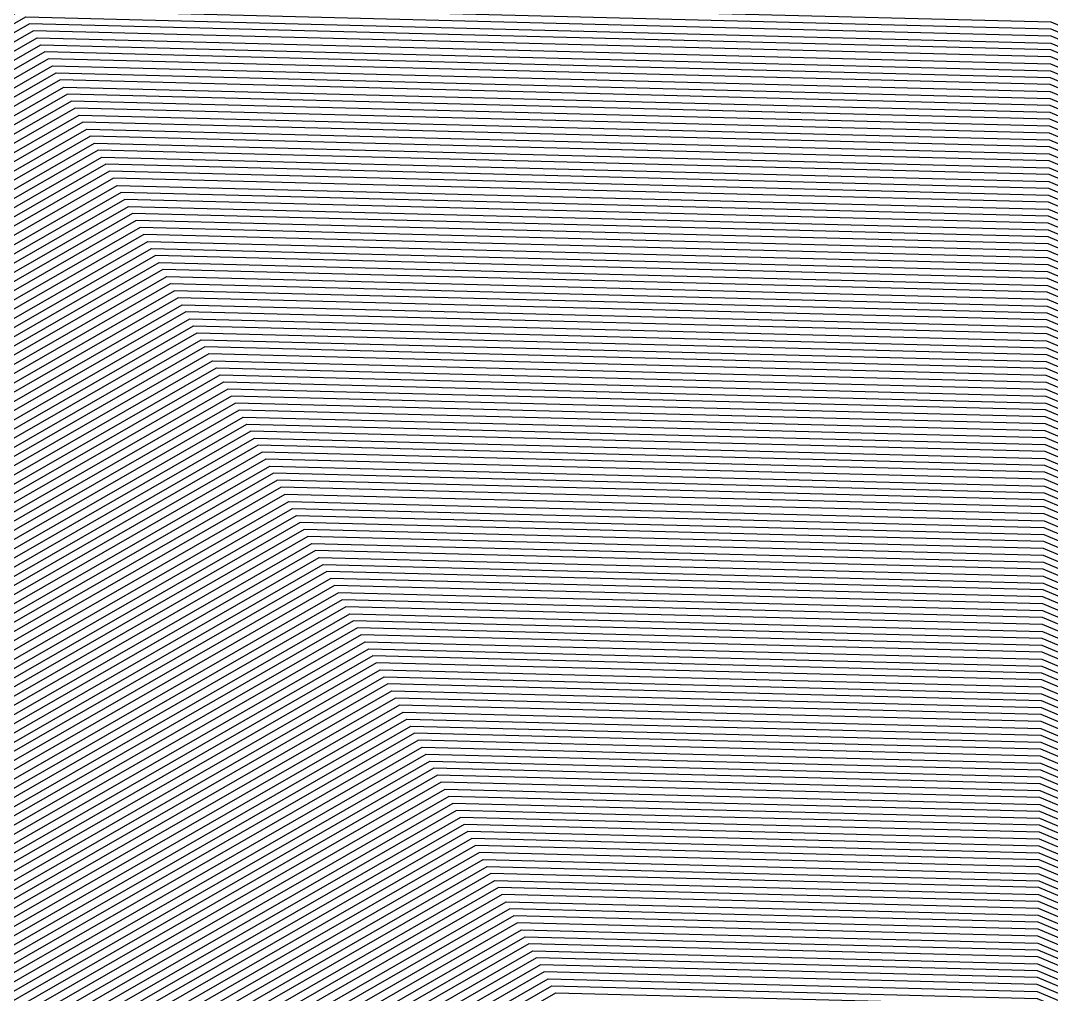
# Model space of a CAD drawing. Extents: x 7084 to 11035, y 13750 to 16729.
# Drawn here: x 9099.3 to 9183.6, y 14723.6 to 14803.2 of the extents above; entities that cross this region are included whole.
import ezdxf

# ---------------------------------------------------------------- set-up
doc = ezdxf.new("R2010")
doc.units = 0
doc.layers.add('Default', color=7, linetype='Continuous')

msp = doc.modelspace()

# ---------------------------------------------------------------- linework, layer by layer
at = {"layer": 'Default'}
for points in [[(8690.824, 15295.685), (8656.59, 15224.77), (8650.14, 15190.372), (8645.84, 15177.472), (8631.865, 15148.448), (8626.975, 15087.314), (8615.15, 15060.44), (8623.709, 14979.744), (8623.709, 14955.02), (8629.822, 14924.453), (8642.722, 14885.754), (8672.066, 14789.163), (8696.79, 14753.689), (8772.596, 14753.689), (8824.194, 14719.29), (8917.117, 14716.845), (8966.566, 14720.07), (9090.056, 14699.284), (9140.579, 14728.308), (9182.503, 14727.233), (9223.351, 14710.034), (9249.151, 14708.959)], [(8691.341, 15295.382), (8657.336, 15224.943), (8650.837, 15190.281), (8646.505, 15177.283), (8632.423, 15148.038), (8627.566, 15087.314), (8615.651, 15060.235), (8624.152, 14980.08), (8624.152, 14955.167), (8630.224, 14924.806), (8643.222, 14885.811), (8672.37, 14789.869), (8697.282, 14754.124), (8772.579, 14754.124), (8824.572, 14719.462), (8916.871, 14717.033), (8966.697, 14720.283), (9089.358, 14699.637), (9140.267, 14728.883), (9182.511, 14727.8), (9223.672, 14710.469), (9249.668, 14709.386)], [(8694.96, 15293.257), (8662.564, 15226.149), (8655.72, 15189.649), (8651.157, 15175.962), (8636.329, 15145.166), (8631.701, 15087.314), (8619.155, 15058.799), (8627.254, 14982.435), (8627.254, 14956.201), (8633.039, 14927.276), (8646.726, 14886.213), (8674.495, 14794.808), (8700.729, 14757.168), (8772.465, 14757.168), (8827.214, 14720.669), (8915.148, 14718.355), (8967.616, 14721.776), (9084.476, 14702.107), (9138.084, 14732.904), (9182.568, 14731.763), (9225.912, 14713.513), (9253.286, 14712.372)], [(8752.171, 15246.828), (8739.42, 15178.818), (8730.918, 15153.314), (8703.289, 15095.93), (8702.6, 15087.314), (8679.221, 15034.181), (8680.428, 15022.808), (8680.428, 14973.926), (8681.289, 14969.618), (8706.793, 14893.106), (8710.929, 14879.493), (8759.811, 14809.357), (8770.495, 14809.357), (8872.51, 14741.347), (8885.607, 14741.003), (8983.371, 14747.379), (9000.776, 14744.449), (9100.666, 14801.833), (9183.553, 14799.707), (9264.315, 14765.702)], [(8749.184, 15246.139), (8736.63, 15179.179), (8728.26, 15154.069), (8701.057, 15097.572), (8700.237, 15087.314), (8677.219, 15035.002), (8678.655, 15021.462), (8678.655, 14973.335), (8679.681, 14968.206), (8704.791, 14892.877), (8709.714, 14876.67), (8757.842, 14807.618), (8770.561, 14807.618), (8871, 14740.658), (8886.591, 14740.248), (8982.846, 14746.525), (9003.566, 14743.038), (9101.913, 14799.535), (9183.52, 14797.443), (9263.035, 14763.963), (9313.255, 14761.87), (9339.308, 14761.46), (9443.933, 14788.662)], [(9183.504, 14796.31), (9102.537, 14798.386), (9004.961, 14742.332), (8982.584, 14746.099), (8887.084, 14739.87), (8870.245, 14740.313), (8770.594, 14806.748), (8756.857, 14806.748), (8709.107, 14875.259), (8703.79, 14892.762), (8678.877, 14967.501), (8677.769, 14973.04), (8677.769, 15020.789), (8676.218, 15035.412), (8699.055, 15087.314), (8699.941, 15098.392), (8726.93, 15154.446), (8735.235, 15179.359), (8747.691, 15245.794)], [(9445.771, 14779.866), (9347.711, 14754.37), (9304.983, 14755.043), (9257.915, 14757.004), (9183.389, 14788.383), (9106.902, 14790.345), (9014.726, 14737.392), (8980.745, 14743.112), (8890.53, 14737.228), (8864.961, 14737.901), (8770.823, 14800.659), (8749.964, 14800.659), (8704.857, 14865.379), (8696.782, 14891.958), (8673.248, 14962.561), (8671.565, 14970.972), (8671.565, 15016.079), (8669.21, 15038.284), (8690.783, 15087.314), (8692.129, 15104.136), (8717.625, 15157.089), (8725.47, 15180.623), (8737.237, 15243.381)], [(8723.796, 15240.28), (8712.915, 15182.248), (8705.661, 15160.486), (8682.085, 15111.522), (8680.149, 15087.314), (8660.2, 15041.977), (8663.589, 15010.023), (8663.589, 14968.313), (8666.01, 14956.209), (8687.772, 14890.924), (8699.391, 14852.676), (8741.102, 14792.831), (8771.119, 14792.831), (8858.166, 14734.799), (8894.961, 14733.831), (8978.382, 14739.271), (9027.281, 14731.041), (9112.515, 14780.005), (9183.241, 14778.192), (9252.154, 14749.176), (9295.678, 14747.362), (9357.164, 14746.394), (9447.839, 14769.969)], [(8720.809, 15239.59), (8710.125, 15182.609), (8703.002, 15161.241), (8679.853, 15113.163), (8677.785, 15087.314), (8658.198, 15042.798), (8661.817, 15008.678), (8661.817, 14967.722), (8664.402, 14954.798), (8685.77, 14890.694), (8698.177, 14849.853), (8739.132, 14791.091), (8771.184, 14791.091), (8856.657, 14734.11), (8895.946, 14733.076), (8977.857, 14738.418), (9030.071, 14729.629), (9113.762, 14777.707), (9183.208, 14775.927), (9250.874, 14747.436)], [(8717.075, 15238.729), (8706.637, 15183.06), (8699.679, 15162.184), (8677.063, 15115.214), (8674.831, 15087.314), (8655.695, 15043.823), (8659.601, 15006.995), (8659.601, 14966.984), (8662.391, 14953.034), (8683.267, 14890.407), (8696.659, 14846.325), (8736.671, 14788.917), (8771.266, 14788.917), (8854.769, 14733.248), (8897.177, 14732.132), (8977.201, 14737.351), (9033.558, 14727.865), (9115.321, 14774.835), (9183.167, 14773.096), (9249.274, 14745.262), (9291.025, 14743.522)], [(9183.126, 14770.265), (9116.881, 14771.963), (9037.046, 14726.101), (8976.544, 14736.284), (8898.408, 14731.188), (8852.882, 14732.387), (8771.349, 14786.742), (8734.209, 14786.742), (8695.141, 14842.796), (8680.764, 14890.119), (8660.381, 14951.269), (8657.386, 14966.245), (8657.386, 15005.313), (8653.192, 15044.849), (8671.877, 15087.314), (8674.273, 15117.266), (8696.355, 15163.128), (8703.15, 15183.511), (8713.341, 15237.867)], [(9450.596, 14756.774), (9369.768, 14735.759), (9283.271, 14737.121), (9244.473, 14738.738), (9183.044, 14764.603), (9119.999, 14766.219), (9044.021, 14722.572), (8975.231, 14734.151), (8900.87, 14729.301), (8849.107, 14730.663), (8771.513, 14782.393), (8729.285, 14782.393), (8692.105, 14835.739), (8675.759, 14889.545), (8656.36, 14947.741), (8652.954, 14964.768), (8652.954, 15001.949), (8648.187, 15046.9), (8665.969, 15087.314), (8668.693, 15121.369), (8689.708, 15165.015), (8696.175, 15184.414), (8705.874, 15236.144)], [(9450.366, 14757.874), (9368.718, 14736.645), (9284.305, 14737.975), (9245.113, 14739.608), (9183.061, 14765.735), (9119.375, 14767.368), (9042.626, 14723.278), (8975.494, 14734.578), (8900.377, 14729.679), (8849.862, 14731.008), (8771.48, 14783.263), (8730.27, 14783.263), (8692.712, 14837.151), (8676.76, 14889.66), (8657.164, 14948.447), (8653.841, 14965.063), (8653.841, 15002.622), (8649.188, 15046.49), (8667.151, 15087.314), (8669.809, 15120.548), (8691.038, 15164.638), (8697.57, 15184.234), (8707.367, 15236.488)], [(8702.887, 15235.455), (8693.385, 15184.775), (8687.05, 15165.77), (8666.461, 15123.01), (8663.606, 15087.314), (8646.185, 15047.721), (8651.182, 15000.603), (8651.182, 14964.177), (8654.752, 14946.33), (8673.756, 14889.315), (8690.89, 14832.916), (8727.316, 14780.653), (8771.578, 14780.653), (8847.597, 14729.974), (8901.854, 14728.546), (8974.706, 14733.297), (9046.811, 14721.161), (9121.246, 14763.922), (9183.012, 14762.338), (9243.193, 14736.998), (9281.203, 14735.415)], [(9451.86, 14750.727), (9375.545, 14730.885), (9277.584, 14732.428), (9240.953, 14733.954), (9182.954, 14758.375), (9123.429, 14759.901), (9051.693, 14718.691), (8973.787, 14731.804), (8903.578, 14727.225), (8844.955, 14728.768), (8771.693, 14777.609), (8723.869, 14777.609), (8688.765, 14827.976), (8670.252, 14888.913), (8651.937, 14943.86), (8648.08, 14963.143), (8648.08, 14998.248), (8642.681, 15049.157), (8659.47, 15087.314), (8662.555, 15125.882), (8682.397, 15167.092), (8688.502, 15185.407), (8697.66, 15234.248)], [(9451.515, 14752.376), (9373.97, 14732.214), (9279.135, 14733.708), (9241.913, 14735.259), (9182.979, 14760.073), (9122.493, 14761.624), (9049.601, 14719.75), (8974.181, 14732.444), (8902.839, 14727.791), (8846.087, 14729.285), (8771.644, 14778.914), (8725.347, 14778.914), (8689.676, 14830.094), (8671.754, 14889.085), (8653.143, 14944.918), (8649.41, 14963.586), (8649.41, 14999.257), (8644.182, 15048.542), (8661.242, 15087.314), (8664.229, 15124.651), (8684.391, 15166.525), (8690.595, 15185.136), (8699.9, 15234.765)], [(9182.921, 14756.11), (9124.676, 14757.603), (9054.483, 14717.28), (8973.262, 14730.951), (8904.562, 14726.47), (8843.445, 14728.078), (8771.759, 14775.869), (8721.9, 14775.869), (8687.55, 14825.154), (8668.25, 14888.683), (8650.329, 14942.448), (8646.308, 14962.552), (8646.308, 14996.902), (8640.679, 15049.978), (8657.107, 15087.314), (8660.323, 15127.523), (8679.738, 15167.846), (8685.712, 15185.768), (8694.673, 15233.559)], [(9182.905, 14754.977), (9125.3, 14756.454), (9055.878, 14716.574), (8972.999, 14730.524), (8905.055, 14726.093), (8842.69, 14727.734), (8771.792, 14775), (8720.915, 14775), (8686.943, 14823.742), (8667.249, 14888.569), (8649.524, 14941.742), (8645.421, 14962.257), (8645.421, 14996.229), (8639.677, 15050.388), (8655.925, 15087.314), (8659.207, 15128.344), (8678.409, 15168.224), (8684.317, 15185.949), (8693.18, 15233.214)], [(8676.005, 15229.251), (8668.275, 15188.025), (8663.122, 15172.565), (8646.373, 15137.78), (8642.336, 15087.314), (8628.165, 15055.106), (8635.23, 14988.491), (8635.23, 14958.86), (8640.276, 14933.627), (8655.736, 14887.247), (8679.96, 14807.511), (8709.591, 14764.997), (8772.169, 14764.997), (8834.008, 14723.77), (8910.717, 14721.752), (8969.979, 14725.617), (9071.921, 14708.458), (9132.472, 14743.243), (9182.716, 14741.955), (9231.672, 14721.341), (9262.592, 14720.053), (9390.775, 14718.035), (9455.191, 14734.783)], [(8676.751, 15229.423), (8668.972, 15187.934), (8663.786, 15172.376), (8646.931, 15137.37), (8642.927, 15087.314), (8628.665, 15054.901), (8635.673, 14988.828), (8635.673, 14959.008), (8640.679, 14933.98), (8656.237, 14887.305), (8680.264, 14808.217), (8710.084, 14765.432), (8772.153, 14765.432), (8834.386, 14723.943), (8910.471, 14721.941), (8970.111, 14725.83), (9071.223, 14708.811), (9132.16, 14743.817), (9182.724, 14742.521), (9231.992, 14721.776), (9263.109, 14720.48)], [(9454.962, 14735.882), (9389.725, 14718.921), (9263.626, 14720.907), (9232.312, 14722.211), (9182.733, 14743.087), (9131.848, 14744.392), (9070.526, 14709.164), (8970.242, 14726.043), (8910.224, 14722.129), (8834.763, 14724.115), (8772.136, 14765.866), (8710.576, 14765.866), (8680.567, 14808.923), (8656.737, 14887.362), (8641.081, 14934.333), (8636.116, 14959.155), (8636.116, 14989.164), (8629.166, 15054.696), (8643.518, 15087.314), (8647.489, 15136.96), (8664.451, 15172.187), (8669.67, 15187.844), (8677.498, 15229.596)], [(9231.032, 14720.472), (9182.7, 14740.822), (9133.095, 14742.094), (9073.316, 14707.753), (8969.717, 14725.19), (8911.209, 14721.374), (8833.253, 14723.426), (8772.202, 14764.127), (8708.607, 14764.127), (8679.353, 14806.1), (8654.735, 14887.133), (8639.472, 14932.921), (8634.344, 14958.564), (8634.344, 14987.818), (8627.164, 15055.517), (8641.154, 15087.314), (8645.257, 15138.601), (8661.792, 15172.942), (8666.88, 15188.205), (8674.511, 15228.906)], [(9182.609, 14734.594), (9136.525, 14735.776), (9080.988, 14703.871), (8968.273, 14722.843), (8913.917, 14719.298), (8829.101, 14721.53), (8772.382, 14759.343), (8703.191, 14759.343), (8676.013, 14798.337), (8649.229, 14886.501), (8635.049, 14929.04), (8629.469, 14956.94), (8629.469, 14984.117), (8621.657, 15057.773), (8634.655, 15087.314), (8639.119, 15143.114), (8654.481, 15175.018), (8659.207, 15189.198), (8666.297, 15227.011)], [(9587.297, 14907.926), (9546.432, 14856.845), (9522.266, 14848.705), (9444.622, 14785.364), (9342.459, 14758.801), (9310.153, 14759.31), (9261.115, 14761.353), (9183.471, 14794.045), (9103.784, 14796.089), (9007.751, 14740.921), (8982.058, 14745.245), (8888.069, 14739.115), (8868.736, 14739.624), (8770.659, 14805.008), (8754.888, 14805.008), (8707.893, 14872.436), (8701.788, 14892.532), (8677.268, 14966.089), (8675.997, 14972.449), (8675.997, 15019.444), (8674.216, 15036.233), (8696.692, 15087.314), (8697.709, 15100.033), (8724.272, 15155.201)], [(9611.103, 14796.729), (9500.406, 14759.441), (9457.374, 14724.337), (9400.754, 14709.615), (9252.769, 14711.946), (9225.592, 14713.078), (9182.56, 14731.197), (9138.396, 14732.329), (9085.173, 14701.754), (8967.485, 14721.563), (8915.394, 14718.166), (8826.836, 14720.496), (8772.481, 14756.733), (8700.237, 14756.733), (8674.191, 14794.103), (8646.226, 14886.156), (8632.637, 14926.923), (8626.811, 14956.053), (8626.811, 14982.099), (8618.654, 15059.004), (8631.111, 15087.314)], [(9598.285, 14808.644), (9504.738, 14777.133), (9454.847, 14736.432), (9389.2, 14719.364), (9264.143, 14721.333), (9232.632, 14722.646), (9182.741, 14743.653), (9131.536, 14744.966), (9069.828, 14709.517), (8970.373, 14726.257), (8909.978, 14722.318), (8835.141, 14724.287), (8772.12, 14766.301), (8711.068, 14766.301), (8680.871, 14809.628), (8657.238, 14887.42), (8641.483, 14934.685), (8636.559, 14959.303), (8636.559, 14989.501), (8629.666, 15054.491), (8644.109, 15087.314)], [(9580.807, 14824.891), (9510.647, 14801.258), (9451.4, 14752.926), (9373.445, 14732.657), (9279.652, 14734.134), (9242.233, 14735.694), (9182.987, 14760.639), (9122.182, 14762.198), (9048.903, 14720.102), (8974.312, 14732.657), (8902.593, 14727.98), (8846.465, 14729.457), (8771.628, 14779.349), (8725.839, 14779.349), (8689.979, 14830.799), (8672.255, 14889.143), (8653.545, 14945.271), (8649.853, 14963.734), (8649.853, 14999.594), (8644.683, 15048.336), (8661.833, 15087.314)], [(9574.398, 14830.849), (9512.813, 14810.104), (9450.137, 14758.974), (9367.668, 14737.532), (9285.338, 14738.828), (9245.753, 14740.478), (9183.077, 14766.868), (9118.751, 14768.517), (9041.231, 14723.984), (8975.756, 14735.004), (8899.885, 14730.056), (8850.617, 14731.353), (8771.447, 14784.133), (8731.255, 14784.133), (8693.319, 14838.562), (8677.761, 14889.775), (8657.968, 14949.152), (8654.727, 14965.359), (8654.727, 15003.295), (8650.189, 15046.08), (8668.332, 15087.314)], [(9596.086, 14892.245), (9558.667, 14845.471), (9518.13, 14831.817), (9447.035, 14773.818), (9353.488, 14749.496), (9299.297, 14750.349), (9254.394, 14752.22), (9183.299, 14782.155), (9110.332, 14784.026), (9022.398, 14733.511), (8979.301, 14740.765), (8893.238, 14735.152), (8860.809, 14736.005), (8771.004, 14795.875), (8744.548, 14795.875), (8701.517, 14857.616), (8691.276, 14891.326), (8668.825, 14958.679), (8666.691, 14969.347), (8666.691, 15012.378), (8663.704, 15040.541), (8684.284, 15087.314)], [(9591.064, 14901.206), (9551.676, 14851.97), (9520.494, 14841.467), (9445.656, 14780.415), (9347.186, 14754.813), (9305.5, 14755.47), (9258.235, 14757.439), (9183.397, 14788.95), (9106.59, 14790.919), (9014.028, 14737.745), (8980.877, 14743.325), (8890.284, 14737.417), (8865.338, 14738.073), (8770.807, 14801.094), (8750.456, 14801.094), (8705.16, 14866.084), (8697.283, 14892.015), (8673.65, 14962.914), (8672.008, 14971.119), (8672.008, 15016.416), (8669.711, 15038.079), (8691.374, 15087.314)], [(9588.971, 14904.939), (9548.763, 14854.678), (9521.478, 14845.488), (9445.082, 14783.164), (9344.56, 14757.029), (9308.085, 14757.603), (9259.835, 14759.614), (9183.438, 14791.781), (9105.031, 14793.791), (9010.541, 14739.509), (8981.533, 14744.392), (8889.053, 14738.36), (8867.226, 14738.935), (8770.725, 14803.269), (8752.918, 14803.269), (8706.678, 14869.613), (8699.785, 14892.302), (8675.66, 14964.678), (8674.224, 14971.858), (8674.224, 15018.098), (8672.214, 15037.053), (8694.328, 15087.314)], [(9613.433, 14794.562), (9499.618, 14756.225), (9457.834, 14722.137), (9402.854, 14707.843), (9250.702, 14710.239), (9224.312, 14711.339), (9182.527, 14728.932), (9139.644, 14730.031), (9087.963, 14700.343), (8966.96, 14720.71), (8916.379, 14717.411), (8825.327, 14719.807), (8772.547, 14754.994), (8698.267, 14754.994), (8672.977, 14791.28), (8644.223, 14885.926), (8631.028, 14925.511), (8625.038, 14955.463), (8625.038, 14980.753), (8616.652, 15059.825)], [(9595.372, 14811.352), (9505.723, 14781.154), (9454.272, 14739.181), (9386.574, 14721.579), (9266.728, 14723.467), (9234.232, 14724.821), (9182.782, 14746.484), (9129.977, 14747.838), (9066.341, 14711.281), (8971.03, 14727.324), (8908.747, 14723.262), (8837.028, 14725.149), (8772.038, 14768.476), (8713.53, 14768.476), (8682.389, 14813.157), (8659.741, 14887.707), (8643.493, 14936.45), (8638.775, 14960.041), (8638.775, 14991.183), (8632.169, 15053.465)], [(9587.215, 14818.934), (9508.48, 14792.412), (9452.664, 14746.878), (9379.222, 14727.783), (9273.965, 14729.441), (9238.713, 14730.909), (9182.897, 14754.411), (9125.612, 14755.88), (9056.576, 14716.221), (8972.868, 14730.311), (8905.301, 14725.904), (8842.313, 14727.561), (8771.808, 14774.565), (8720.423, 14774.565), (8686.64, 14823.037), (8666.749, 14888.511), (8649.122, 14941.39), (8644.978, 14962.109), (8644.978, 14995.893), (8639.177, 15050.593)], [(9577.311, 14828.141), (9511.828, 14806.083), (9450.711, 14756.225), (9370.294, 14735.316), (9282.754, 14736.695), (9244.153, 14738.303), (9183.036, 14764.037), (9120.311, 14765.645), (9044.718, 14722.22), (8975.1, 14733.938), (8901.116, 14729.112), (8848.73, 14730.491), (8771.529, 14781.958), (8728.793, 14781.958), (8691.801, 14835.034), (8675.258, 14889.488), (8655.958, 14947.388), (8652.511, 14964.62), (8652.511, 15001.612), (8647.686, 15047.106)], [(9605.293, 14875.817), (9571.485, 14833.557), (9513.798, 14814.125), (9449.562, 14761.722), (9365.042, 14739.747), (9287.923, 14740.962), (9247.354, 14742.652), (9183.118, 14769.699), (9117.192, 14771.389), (9037.743, 14725.748), (8976.413, 14736.071), (8898.654, 14731), (8852.504, 14732.214), (8771.365, 14786.307), (8733.716, 14786.307), (8694.837, 14842.091), (8680.264, 14890.062), (8659.979, 14950.917), (8656.943, 14966.097), (8656.943, 15004.977), (8652.692, 15045.054)], [(9589.808, 14903.446), (9549.928, 14853.595), (9521.084, 14843.879), (9445.312, 14782.065), (9345.61, 14756.143), (9307.051, 14756.75), (9259.195, 14758.744), (9183.422, 14790.648), (9105.655, 14792.642), (9011.936, 14738.804), (8981.271, 14743.965), (8889.546, 14737.983), (8866.471, 14738.59), (8770.758, 14802.399), (8751.933, 14802.399), (8706.071, 14868.202), (8698.784, 14892.187), (8674.856, 14963.972), (8673.338, 14971.563), (8673.338, 15017.425), (8671.212, 15037.464)], [(9590.645, 14901.952), (9551.093, 14852.512), (9520.691, 14842.271), (9445.541, 14780.965), (9346.661, 14755.256), (9306.017, 14755.896), (9258.555, 14757.874), (9183.405, 14789.516), (9106.279, 14791.493), (9013.331, 14738.098), (8981.008, 14743.538), (8890.038, 14737.605), (8865.716, 14738.246), (8770.791, 14801.529), (8750.949, 14801.529), (8705.464, 14866.79), (8697.783, 14892.072), (8674.052, 14963.266), (8672.452, 14971.267), (8672.452, 15016.752)], [(9593.993, 14895.978), (9555.754, 14848.179), (9519.115, 14835.838), (9446.46, 14776.567), (9350.862, 14751.711), (9301.881, 14752.483), (9255.994, 14754.395), (9183.34, 14784.986), (9108.773, 14786.898), (9018.911, 14735.275), (8979.958, 14741.832), (8892.007, 14736.096), (8862.696, 14736.867), (8770.922, 14798.05), (8747.01, 14798.05), (8703.035, 14861.145), (8693.779, 14891.613), (8670.835, 14960.444), (8668.907, 14970.085), (8668.907, 15014.061)], [(9589.546, 14816.767), (9507.692, 14789.196), (9453.124, 14744.679), (9381.322, 14726.011), (9271.897, 14727.734), (9237.433, 14729.17), (9182.864, 14752.146), (9126.859, 14753.582), (9059.366, 14714.81), (8972.343, 14729.457), (8906.286, 14725.149), (8840.803, 14726.872), (8771.874, 14772.825), (8718.454, 14772.825), (8685.425, 14820.214), (8664.746, 14888.281), (8647.514, 14939.978), (8643.206, 14961.519), (8643.206, 14994.547)], [(9604.694, 14802.686), (9502.572, 14768.287), (9456.11, 14730.384), (9394.977, 14714.49), (9258.456, 14716.64), (9229.112, 14717.862), (9182.65, 14737.425), (9134.966, 14738.648), (9077.501, 14705.636), (8968.929, 14723.91), (8912.686, 14720.242), (8830.989, 14722.392), (8772.3, 14761.517), (8705.652, 14761.517), (8677.531, 14801.865), (8651.732, 14886.788), (8637.06, 14930.804), (8631.685, 14957.678), (8631.685, 14985.8)], [(9616.929, 14791.313), (9498.436, 14751.4), (9458.523, 14718.839), (9406.006, 14705.184), (9247.6, 14707.679), (9222.391, 14708.729), (9182.478, 14725.535), (9141.515, 14726.585), (9092.148, 14698.226), (8966.172, 14719.43), (8917.856, 14716.278), (8823.062, 14718.773), (8772.645, 14752.384), (8695.313, 14752.384), (8671.155, 14787.046), (8641.22, 14885.582), (8628.616, 14923.394), (8622.379, 14954.576), (8622.379, 14978.734)], [(9618.094, 14790.23), (9498.042, 14749.791), (9458.753, 14717.739), (9407.056, 14704.298), (9246.566, 14706.825), (9221.751, 14707.859), (9182.462, 14724.402), (9142.138, 14725.436), (9093.543, 14697.52), (8965.909, 14719.003), (8918.348, 14715.901), (8822.307, 14718.428), (8772.678, 14751.514), (8694.328, 14751.514), (8670.548, 14785.634), (8640.219, 14885.467), (8627.812, 14922.688), (8621.493, 14954.281), (8621.493, 14978.062)], [(8681.757, 14974.369), (8682.496, 14970.676), (8708.295, 14893.279), (8711.84, 14881.61), (8761.288, 14810.662), (8770.446, 14810.662), (8873.643, 14741.864), (8884.868, 14741.569), (8983.765, 14748.019), (8998.683, 14745.508), (9099.73, 14803.556), (9183.578, 14801.406), (9265.275, 14767.007), (9316.874, 14764.857), (9335.632, 14764.562), (9443.129, 14792.511), (9524.826, 14859.159), (9538.858, 14863.885), (9581.857, 14917.634)], [(8661.374, 14967.574), (8664, 14954.445), (8685.269, 14890.636), (8697.873, 14849.148), (8738.64, 14790.656), (8771.201, 14790.656), (8856.279, 14733.937), (8896.192, 14732.887), (8977.726, 14738.205), (9030.768, 14729.277), (9114.074, 14777.133), (9183.2, 14775.361), (9250.554, 14747.001), (9293.093, 14745.229), (9359.79, 14744.178), (9448.413, 14767.22), (9515.767, 14822.167), (9565.659, 14838.972), (9601.108, 14883.284)], [(8648.523, 14963.291), (8652.339, 14944.212), (8670.753, 14888.971), (8689.068, 14828.682), (8724.362, 14778.044), (8771.677, 14778.044), (8845.332, 14728.94), (8903.331, 14727.414), (8973.918, 14732.017), (9050.996, 14719.044), (9123.117, 14760.475), (9182.962, 14758.941), (9241.273, 14734.389), (9278.101, 14732.854), (9375.02, 14731.328), (9451.745, 14751.276), (9510.056, 14798.846), (9582.554, 14823.266)], [(8621.05, 14954.133), (8627.41, 14922.336), (8639.718, 14885.409), (8670.244, 14784.929), (8693.836, 14751.079), (8772.694, 14751.079), (8821.929, 14718.256), (8918.594, 14715.712), (8965.778, 14718.79), (9094.241, 14697.167), (9142.45, 14724.862), (9182.454, 14723.836), (9221.431, 14707.424), (9246.049, 14706.399), (9407.581, 14703.855), (9458.868, 14717.189), (9497.845, 14748.987), (9618.677, 14789.688)], [(9580.601, 14919.874), (9537.11, 14865.51), (9525.417, 14861.571), (9442.784, 14794.16), (9334.057, 14765.891), (9318.424, 14766.137), (9266.235, 14768.312), (9183.602, 14803.105), (9098.795, 14805.279), (8996.591, 14746.566), (8984.159, 14748.659), (8884.13, 14742.135), (8874.775, 14742.381), (8770.397, 14811.967)], [(9581.438, 14918.38), (9538.276, 14864.427), (9525.023, 14859.963), (9443.014, 14793.061), (9335.107, 14765.005), (9317.391, 14765.284), (9265.595, 14767.442), (9183.586, 14801.972), (9099.418, 14804.13), (8997.986, 14745.861), (8983.897, 14748.232), (8884.622, 14741.758), (8874.02, 14742.037), (8770.429, 14811.097)], [(9582.694, 14916.14), (9540.024, 14862.802), (9524.432, 14857.55), (9443.359, 14791.411), (9336.682, 14763.675), (9315.84, 14764.004), (9264.635, 14766.137), (9183.561, 14800.274), (9100.354, 14802.407), (9000.078, 14744.802), (8983.503, 14747.592), (8885.361, 14741.191), (8872.888, 14741.52), (8770.479, 14809.792)], [(8770.512, 14808.923), (8872.133, 14741.175), (8885.853, 14740.814), (8983.24, 14747.165), (9001.473, 14744.096), (9100.978, 14801.258), (9183.545, 14799.141), (9263.995, 14765.267), (9314.806, 14763.15), (9337.733, 14762.789), (9443.588, 14790.312), (9524.039, 14855.942), (9541.189, 14861.719), (9583.531, 14914.647)], [(9583.949, 14913.9), (9541.771, 14861.177), (9523.842, 14855.138), (9443.703, 14789.762), (9338.258, 14762.346), (9314.289, 14762.724), (9263.675, 14764.832), (9183.537, 14798.575), (9101.289, 14800.684), (9002.171, 14743.744), (8983.109, 14746.952), (8886.099, 14740.625), (8871.755, 14741.003), (8770.528, 14808.488)], [(9584.368, 14913.153), (9542.354, 14860.636), (9523.645, 14854.334), (9443.818, 14789.212), (9338.783, 14761.903), (9313.772, 14762.297), (9263.355, 14764.398), (9183.528, 14798.009), (9101.601, 14800.109), (9002.868, 14743.391), (8982.977, 14746.739), (8886.345, 14740.436), (8871.378, 14740.83), (8770.544, 14808.053)], [(8886.838, 14740.059), (8982.715, 14746.312), (9004.263, 14742.685), (9102.225, 14798.961), (9183.512, 14796.876), (9262.715, 14763.528), (9312.738, 14761.443), (9339.834, 14761.017), (9444.048, 14788.113), (9523.251, 14852.725), (9543.519, 14859.553), (9585.205, 14911.66)], [(9585.623, 14910.913), (9544.102, 14859.011), (9523.054, 14851.921), (9444.163, 14787.563), (9340.359, 14760.574), (9312.221, 14761.017), (9262.395, 14763.093), (9183.504, 14796.31)], [(9005.658, 14741.979), (9102.849, 14797.812), (9183.496, 14795.744), (9262.075, 14762.658), (9311.704, 14760.59), (9340.884, 14760.131), (9444.278, 14787.013), (9522.857, 14851.117), (9544.684, 14858.469), (9586.042, 14910.166)], [(9586.46, 14909.42), (9545.267, 14857.928), (9522.66, 14850.313), (9444.392, 14786.463), (9341.409, 14759.687), (9311.187, 14760.163), (9261.755, 14762.223), (9183.487, 14795.178), (9103.16, 14797.237), (9006.356, 14741.626), (8982.321, 14745.672), (8887.576, 14739.493), (8869.49, 14739.969), (8770.626, 14805.878)], [(9586.879, 14908.673), (9545.85, 14857.386), (9522.463, 14849.509), (9444.507, 14785.913), (9341.934, 14759.244), (9310.67, 14759.737), (9261.435, 14761.788), (9183.479, 14794.612), (9103.472, 14796.663), (9007.053, 14741.274), (8982.19, 14745.459), (8887.822, 14739.304), (8869.113, 14739.796), (8770.643, 14805.443)], [(8770.676, 14804.573), (8868.358, 14739.452), (8888.315, 14738.927), (8981.927, 14745.032), (9008.448, 14740.568), (9104.096, 14795.514), (9183.463, 14793.479), (9260.795, 14760.918), (9309.636, 14758.883), (9342.985, 14758.358), (9444.737, 14784.814), (9522.069, 14847.9), (9547.015, 14856.303), (9587.716, 14907.179)], [(9588.134, 14906.433), (9547.598, 14855.762), (9521.872, 14847.096), (9444.852, 14784.264), (9343.51, 14757.915), (9309.119, 14758.457), (9260.475, 14760.483), (9183.455, 14792.913), (9104.408, 14794.94), (9009.146, 14740.215), (8981.796, 14744.818), (8888.561, 14738.738), (8867.981, 14739.279), (8770.692, 14804.139)], [(8770.708, 14803.704), (8867.603, 14739.107), (8888.807, 14738.549), (8981.665, 14744.605), (9009.843, 14739.862), (9104.719, 14794.365), (9183.446, 14792.347), (9260.155, 14760.048), (9308.602, 14758.03), (9344.035, 14757.472), (9444.967, 14783.714), (9521.675, 14846.292), (9548.18, 14855.22), (9588.553, 14905.686)], [(8770.741, 14802.834), (8866.848, 14738.762), (8889.299, 14738.172), (8981.402, 14744.178), (9011.238, 14739.156), (9105.343, 14793.217), (9183.43, 14791.214), (9259.515, 14759.179), (9307.568, 14757.176), (9345.085, 14756.586), (9445.197, 14782.615), (9521.281, 14844.684), (9549.345, 14854.137), (9589.39, 14904.193)], [(8770.774, 14801.964), (8866.093, 14738.418), (8889.792, 14737.794), (8981.139, 14743.752), (9012.633, 14738.451), (9105.967, 14792.068), (9183.414, 14790.082), (9258.875, 14758.309), (9306.534, 14756.323), (9346.136, 14755.699), (9445.426, 14781.515), (9520.887, 14843.075), (9550.511, 14853.054), (9590.227, 14902.699)], [(8770.84, 14800.224), (8864.583, 14737.729), (8890.776, 14737.039), (8980.614, 14742.898), (9015.423, 14737.039), (9107.214, 14789.77), (9183.381, 14787.817), (9257.595, 14756.569), (9304.466, 14754.616), (9348.236, 14753.927), (9445.886, 14779.316), (9520.1, 14839.859), (9552.841, 14850.887), (9591.901, 14899.712)], [(9592.319, 14898.965), (9553.424, 14850.346), (9519.903, 14839.054), (9446.001, 14778.766), (9348.762, 14753.484), (9303.949, 14754.19), (9257.274, 14756.134), (9183.373, 14787.251), (9107.526, 14789.196), (9016.121, 14736.686), (8980.483, 14742.685), (8891.023, 14736.851), (8864.206, 14737.556), (8770.856, 14799.789)], [(9592.738, 14898.219), (9554.006, 14849.804), (9519.706, 14838.25), (9446.116, 14778.216), (9349.287, 14753.041), (9303.432, 14753.763), (9256.954, 14755.699), (9183.364, 14786.685), (9107.838, 14788.621), (9016.818, 14736.334), (8980.352, 14742.472), (8891.269, 14736.662), (8863.828, 14737.384), (8770.873, 14799.355)], [(8891.515, 14736.473), (8980.22, 14742.258), (9017.516, 14735.981), (9108.15, 14788.047), (9183.356, 14786.119), (9256.634, 14755.264), (9302.915, 14753.336), (9349.812, 14752.598), (9446.231, 14777.666), (9519.509, 14837.446), (9554.589, 14849.263), (9593.156, 14897.472)], [(9593.575, 14896.725), (9555.172, 14848.721), (9519.312, 14836.642), (9446.345, 14777.117), (9350.337, 14752.154), (9302.398, 14752.909), (9256.314, 14754.83), (9183.348, 14785.552), (9108.461, 14787.472), (9018.213, 14735.628), (8980.089, 14742.045), (8891.761, 14736.284), (8863.074, 14737.039), (8770.905, 14798.485)], [(9594.412, 14895.232), (9556.337, 14847.638), (9518.918, 14835.034), (9446.575, 14776.017), (9351.387, 14751.268), (9301.365, 14752.056), (9255.674, 14753.96), (9183.332, 14784.42), (9109.085, 14786.324), (9019.608, 14734.922), (8979.826, 14741.618), (8892.254, 14735.907), (8862.319, 14736.695), (8770.938, 14797.615)], [(9594.83, 14894.485), (9556.919, 14847.096), (9518.721, 14834.229), (9446.69, 14775.467), (9351.913, 14750.825), (9300.848, 14751.629), (9255.354, 14753.525), (9183.323, 14783.854), (9109.397, 14785.749), (9020.306, 14734.569), (8979.695, 14741.405), (8892.5, 14735.718), (8861.941, 14736.522), (8770.955, 14797.18)], [(8770.971, 14796.745), (8861.564, 14736.35), (8892.746, 14735.529), (8979.564, 14741.191), (9021.003, 14734.217), (9109.709, 14785.175), (9183.315, 14783.288), (9255.034, 14753.09), (9300.331, 14751.203), (9352.438, 14750.382), (9446.805, 14774.917), (9518.524, 14833.425), (9557.502, 14846.555), (9595.249, 14893.738)], [(8770.987, 14796.31), (8861.186, 14736.178), (8892.992, 14735.341), (8979.433, 14740.978), (9021.701, 14733.864), (9110.02, 14784.6), (9183.307, 14782.721), (9254.714, 14752.655), (9299.814, 14750.776), (9352.963, 14749.939), (9446.92, 14774.368), (9518.327, 14832.621), (9558.085, 14846.013), (9595.667, 14892.992)], [(8771.02, 14795.44), (8860.431, 14735.833), (8893.484, 14734.963), (8979.17, 14740.551), (9023.096, 14733.158), (9110.644, 14783.452), (9183.29, 14781.589), (9254.074, 14751.785), (9298.78, 14749.922), (9354.013, 14749.053), (9447.15, 14773.268), (9517.933, 14831.013), (9559.25, 14844.93), (9596.504, 14891.498)], [(9596.923, 14890.751), (9559.832, 14844.388), (9517.736, 14830.209), (9447.265, 14772.718), (9354.538, 14748.61), (9298.263, 14749.496), (9253.754, 14751.35), (9183.282, 14781.023), (9110.956, 14782.877), (9023.793, 14732.805), (8979.039, 14740.338), (8893.731, 14734.774), (8860.054, 14735.661), (8771.037, 14795.005)], [(9577.894, 14827.599), (9511.631, 14805.279), (9450.826, 14755.675), (9370.819, 14734.873), (9282.237, 14736.268), (9243.833, 14737.868), (9183.028, 14763.47), (9120.622, 14765.07), (9045.416, 14721.867), (8974.969, 14733.724), (8901.362, 14728.924), (8848.352, 14730.319), (8771.545, 14781.523), (8728.301, 14781.523), (8691.497, 14834.328), (8674.757, 14889.43)], [(8771.053, 14794.571), (8859.676, 14735.488), (8893.977, 14734.586), (8978.907, 14740.125), (9024.491, 14732.452), (9111.268, 14782.303), (9183.274, 14780.456), (9253.434, 14750.915), (9297.746, 14749.069), (9355.064, 14748.166), (9447.379, 14772.169), (9517.539, 14829.404), (9560.415, 14843.847), (9597.341, 14890.005)], [(8771.07, 14794.136), (8859.299, 14735.316), (8894.223, 14734.397), (8978.776, 14739.911), (9025.188, 14732.099), (9111.58, 14781.728), (9183.266, 14779.89), (9253.114, 14750.48), (9297.229, 14748.642), (9355.589, 14747.723), (9447.494, 14771.619), (9517.343, 14828.6), (9560.998, 14843.305), (9597.76, 14889.258)], [(9598.178, 14888.511), (9561.58, 14842.763), (9517.146, 14827.796), (9447.609, 14771.069), (9356.114, 14747.28), (9296.712, 14748.216), (9252.794, 14750.046), (9183.258, 14779.324), (9111.891, 14781.154), (9025.886, 14731.747), (8978.645, 14739.698), (8894.469, 14734.208), (8858.921, 14735.144), (8771.086, 14793.701)], [(9594.207, 14812.435), (9506.117, 14782.762), (9454.043, 14740.281), (9385.524, 14722.466), (9267.762, 14724.32), (9234.873, 14725.691), (9182.798, 14747.617), (9129.353, 14748.987), (9064.946, 14711.987), (8971.292, 14727.75), (8908.255, 14723.639), (8837.783, 14725.494), (8772.005, 14769.346), (8714.515, 14769.346), (8682.996, 14814.568), (8660.742, 14887.822)], [(9598.597, 14887.764), (9562.163, 14842.222), (9516.949, 14826.992), (9447.724, 14770.519), (9356.639, 14746.837), (9296.195, 14747.789), (9252.474, 14749.611), (9183.249, 14778.758), (9112.203, 14780.58), (9026.583, 14731.394), (8978.513, 14739.485), (8894.715, 14734.02), (8858.544, 14734.971), (8771.102, 14793.266)], [(8658.239, 14887.535), (8681.478, 14811.04), (8712.053, 14767.171), (8772.087, 14767.171), (8835.896, 14724.632), (8909.486, 14722.695), (8970.636, 14726.684), (9068.433, 14710.223), (9130.913, 14746.115), (9182.757, 14744.786), (9233.272, 14723.516), (9265.177, 14722.187), (9388.15, 14720.25), (9454.617, 14737.532), (9505.132, 14778.741), (9597.12, 14809.727)], [(9595.955, 14810.81), (9505.526, 14780.35), (9454.387, 14738.631), (9387.099, 14721.136), (9266.211, 14723.04), (9233.912, 14724.386), (9182.774, 14745.918), (9130.289, 14747.264), (9067.038, 14710.928), (8970.898, 14727.11), (8908.993, 14723.073), (8836.651, 14724.977), (8772.054, 14768.041), (8713.038, 14768.041), (8682.085, 14812.451), (8659.24, 14887.649)], [(9599.434, 14886.271), (9563.328, 14841.139), (9516.555, 14825.383), (9447.954, 14769.42), (9357.689, 14745.951), (9295.161, 14746.936), (9251.834, 14748.741), (9183.233, 14777.625), (9112.827, 14779.431), (9027.978, 14730.688), (8978.251, 14739.058), (8895.208, 14733.642), (8857.789, 14734.627), (8771.135, 14792.396)], [(8771.152, 14791.961), (8857.411, 14734.454), (8895.454, 14733.453), (8978.12, 14738.845), (9028.676, 14730.335), (9113.139, 14778.856), (9183.225, 14777.059), (9251.514, 14748.306), (9294.644, 14746.509), (9358.215, 14745.508), (9448.069, 14768.87), (9516.358, 14824.579), (9563.911, 14840.597), (9599.852, 14885.524)], [(8857.034, 14734.282), (8895.7, 14733.265), (8977.988, 14738.631), (9029.373, 14729.982), (9113.45, 14778.282), (9183.217, 14776.493), (9251.194, 14747.871), (9294.127, 14746.082), (9358.74, 14745.065), (9448.184, 14768.32), (9516.161, 14823.775), (9564.493, 14840.056), (9600.271, 14884.777)], [(9601.526, 14882.537), (9566.241, 14838.431), (9515.57, 14821.363), (9448.528, 14766.671), (9360.315, 14743.735), (9292.576, 14744.802), (9250.234, 14746.566), (9183.192, 14774.794), (9114.386, 14776.559), (9031.466, 14728.924), (8977.594, 14737.991), (8896.439, 14732.698), (8855.902, 14733.765), (8771.217, 14790.221)], [(9601.945, 14881.791), (9566.824, 14837.889), (9515.373, 14820.558), (9448.643, 14766.121), (9360.841, 14743.292), (9292.059, 14744.375), (9249.914, 14746.131), (9183.184, 14774.228), (9114.698, 14775.984), (9032.163, 14728.571), (8977.463, 14737.778), (8896.685, 14732.51), (8855.524, 14733.593), (8771.234, 14789.787)], [(9032.861, 14728.218), (9115.01, 14775.41), (9183.176, 14773.662), (9249.594, 14745.696), (9291.542, 14743.949), (9361.366, 14742.849), (9448.758, 14765.571), (9515.176, 14819.754), (9567.406, 14837.348), (9602.363, 14881.044)], [(8771.283, 14788.482), (8854.392, 14733.076), (8897.423, 14731.943), (8977.069, 14737.138), (9034.256, 14727.512), (9115.633, 14774.261), (9183.159, 14772.53), (9248.954, 14744.827), (9290.508, 14743.095), (9362.416, 14741.963), (9448.988, 14764.471), (9514.782, 14818.146), (9568.572, 14836.264), (9603.2, 14879.55)], [(8771.299, 14788.047), (8854.014, 14732.904), (8897.669, 14731.755), (8976.938, 14736.924), (9034.953, 14727.159), (9115.945, 14773.687), (9183.151, 14771.963), (9248.634, 14744.392), (9289.991, 14742.669), (9362.941, 14741.52), (9449.103, 14763.922), (9514.585, 14817.342), (9569.154, 14835.723), (9603.619, 14878.804)], [(9604.037, 14878.057), (9569.737, 14835.181), (9514.388, 14816.538), (9449.218, 14763.372), (9363.466, 14741.077), (9289.474, 14742.242), (9248.314, 14743.957), (9183.143, 14771.397), (9116.257, 14773.112), (9035.651, 14726.807), (8976.807, 14736.711), (8897.916, 14731.566), (8853.637, 14732.731), (8771.316, 14787.612)], [(9604.456, 14877.31), (9570.32, 14834.64), (9514.191, 14815.733), (9449.332, 14762.822), (9363.992, 14740.633), (9288.957, 14741.815), (9247.994, 14743.522), (9183.135, 14770.831), (9116.569, 14772.538), (9036.348, 14726.454), (8976.675, 14736.498), (8898.162, 14731.377), (8853.259, 14732.559), (8771.332, 14787.177)], [(9604.874, 14876.563), (9570.902, 14834.098), (9513.995, 14814.929), (9449.447, 14762.272), (9364.517, 14740.19), (9288.44, 14741.388), (9247.674, 14743.087), (9183.126, 14770.265)], [(9537.693, 14864.969), (9525.22, 14860.767), (9442.899, 14793.61), (9334.582, 14765.448), (9317.908, 14765.711), (9265.915, 14767.877), (9183.594, 14802.538), (9099.107, 14804.705), (8997.288, 14746.213), (8984.028, 14748.445), (8884.376, 14741.946), (8874.398, 14742.209), (8770.413, 14811.532)], [(9539.441, 14863.344), (9524.629, 14858.355), (9443.244, 14791.961), (9336.157, 14764.119), (9316.357, 14764.43), (9264.955, 14766.572), (9183.569, 14800.84), (9100.042, 14802.982), (8999.381, 14745.155), (8983.634, 14747.805), (8885.114, 14741.38), (8873.265, 14741.692), (8770.462, 14810.227)], [(8898.9, 14730.811), (8976.281, 14735.858), (9038.441, 14725.395), (9117.504, 14770.815), (9183.11, 14769.132), (9247.034, 14742.217), (9287.406, 14740.535), (9365.567, 14739.304), (9449.677, 14761.173), (9513.601, 14813.321), (9572.067, 14833.015)], [(8771.398, 14785.437), (8851.749, 14731.87), (8899.146, 14730.622), (8976.15, 14735.644), (9039.138, 14725.042), (9117.816, 14770.24), (9183.102, 14768.566), (9246.714, 14741.782), (9286.889, 14740.108), (9366.092, 14738.861), (9449.792, 14760.623), (9513.404, 14812.517), (9572.65, 14832.473)], [(9573.233, 14831.932), (9513.207, 14811.713), (9449.907, 14760.073), (9366.617, 14738.418), (9286.372, 14739.682), (9246.394, 14741.347), (9183.094, 14768), (9118.128, 14769.666), (9039.836, 14724.69), (8976.019, 14735.431), (8899.393, 14730.434), (8851.372, 14731.697), (8771.414, 14785.003)], [(8771.431, 14784.568), (8850.994, 14731.525), (8899.639, 14730.245), (8975.888, 14735.218), (9040.533, 14724.337), (9118.44, 14769.091), (9183.085, 14767.434), (9246.073, 14740.912), (9285.855, 14739.255), (9367.143, 14737.975), (9450.022, 14759.523), (9513.01, 14810.908), (9573.815, 14831.39)], [(9574.98, 14830.307), (9512.616, 14809.3), (9450.251, 14758.424), (9368.193, 14737.089), (9284.822, 14738.401), (9245.433, 14740.043), (9183.069, 14766.301), (9119.063, 14767.943), (9041.928, 14723.631), (8975.625, 14734.791), (8900.131, 14729.867), (8850.24, 14731.18), (8771.463, 14783.698)], [(8771.496, 14782.828), (8849.485, 14730.836), (8900.624, 14729.49), (8975.362, 14734.364), (9043.323, 14722.925), (9119.687, 14766.794), (9183.053, 14765.169), (9244.793, 14739.173), (9283.788, 14737.548), (9369.243, 14736.202), (9450.481, 14757.324), (9512.222, 14807.692), (9576.146, 14829.224)], [(9578.476, 14827.057), (9511.434, 14804.475), (9450.941, 14755.125), (9371.344, 14734.43), (9281.72, 14735.841), (9243.513, 14737.433), (9183.02, 14762.904), (9120.934, 14764.496), (9046.113, 14721.514), (8974.837, 14733.511), (8901.608, 14728.735), (8847.975, 14730.146), (8771.562, 14781.088)], [(8771.595, 14780.218), (8847.22, 14729.802), (8902.101, 14728.357), (8974.575, 14733.084), (9047.508, 14720.808), (9121.558, 14763.347), (9183.003, 14761.772), (9242.873, 14736.563), (9280.686, 14734.988), (9372.394, 14733.544), (9451.171, 14754.025), (9511.04, 14802.867), (9579.641, 14825.974)], [(9048.206, 14720.455), (9121.87, 14762.773), (9182.995, 14761.206), (9242.553, 14736.128), (9280.169, 14734.561), (9372.92, 14733.1), (9451.285, 14753.476), (9510.844, 14802.062), (9580.224, 14825.433)], [(9581.972, 14823.808), (9510.253, 14799.65), (9451.63, 14751.826), (9374.495, 14731.771), (9278.618, 14733.281), (9241.593, 14734.824), (9182.97, 14759.507), (9122.805, 14761.05), (9050.298, 14719.397), (8974.049, 14732.231), (8903.085, 14727.603), (8845.71, 14729.112), (8771.66, 14778.479)], [(8771.71, 14777.174), (8844.578, 14728.595), (8903.824, 14727.036), (8973.656, 14731.591), (9052.391, 14718.338), (9123.741, 14759.326), (9182.946, 14757.808), (9240.633, 14733.519), (9277.067, 14732.001), (9376.071, 14730.442), (9451.975, 14750.177), (9509.662, 14797.237), (9583.72, 14822.183)], [(9584.885, 14821.1), (9509.268, 14795.629), (9452.204, 14749.077), (9377.121, 14729.556), (9276.033, 14731.147), (9239.993, 14732.649), (9182.929, 14756.676), (9124.364, 14758.178), (9053.786, 14717.632), (8973.393, 14731.164), (8904.316, 14726.659), (8843.823, 14728.251), (8771.742, 14776.304)], [(8904.07, 14726.848), (8973.524, 14731.377), (9053.088, 14717.985), (9124.052, 14758.752), (9182.938, 14757.242), (9240.313, 14733.084), (9276.55, 14731.574), (9376.596, 14729.999), (9452.09, 14749.627), (9509.465, 14796.433), (9584.302, 14821.642)], [(9585.468, 14820.558), (9509.071, 14794.825), (9452.319, 14748.527), (9377.646, 14729.112), (9275.516, 14730.721), (9239.673, 14732.214), (9182.921, 14756.11)], [(9586.05, 14820.017), (9508.874, 14794.021), (9452.434, 14747.978), (9378.171, 14728.669), (9274.999, 14730.294), (9239.353, 14731.779), (9182.913, 14755.544), (9124.988, 14757.029), (9055.181, 14716.927), (8973.13, 14730.737), (8904.808, 14726.281), (8843.068, 14727.906), (8771.775, 14775.434)], [(9586.633, 14819.475), (9508.677, 14793.217), (9452.549, 14747.428), (9378.696, 14728.226), (9274.482, 14729.867), (9239.033, 14731.344), (9182.905, 14754.977)], [(8719.438, 14773.695), (8771.841, 14773.695), (8841.558, 14727.217), (8905.793, 14725.526), (8972.605, 14729.884), (9057.971, 14715.515), (9126.235, 14754.731), (9182.88, 14753.279), (9238.073, 14730.04), (9272.931, 14728.587), (9380.272, 14726.897), (9452.894, 14745.779), (9508.086, 14790.804), (9588.381, 14817.851)], [(9587.798, 14818.392), (9508.283, 14791.608), (9452.779, 14746.328), (9379.747, 14727.34), (9273.448, 14729.014), (9238.393, 14730.475), (9182.888, 14753.845), (9125.923, 14755.306), (9057.273, 14715.868), (8972.737, 14730.097), (8905.547, 14725.715), (8841.935, 14727.389), (8771.824, 14774.13)], [(9588.963, 14817.309), (9507.889, 14790), (9453.009, 14745.229), (9380.797, 14726.454), (9272.414, 14728.161), (9237.753, 14729.605), (9182.872, 14752.712), (9126.547, 14754.157), (9058.668, 14715.163), (8972.474, 14729.67), (8906.039, 14725.338), (8841.18, 14727.045), (8771.857, 14773.26)], [(9590.128, 14816.226), (9507.496, 14788.392), (9453.238, 14744.129), (9381.848, 14725.567), (9271.38, 14727.307), (9237.113, 14728.735), (9182.856, 14751.58), (9127.171, 14753.008), (9060.063, 14714.457), (8972.211, 14729.244), (8906.532, 14724.96), (8840.425, 14726.7), (8771.89, 14772.39)], [(8771.907, 14771.955), (8840.048, 14726.528), (8906.778, 14724.772), (8972.08, 14729.03), (9060.761, 14714.104), (9127.483, 14752.433), (9182.847, 14751.014), (9236.793, 14728.3), (9270.863, 14726.88), (9382.373, 14725.124), (9453.353, 14743.579), (9507.299, 14787.587), (9590.711, 14815.684)], [(9591.876, 14814.601), (9506.905, 14785.979), (9453.583, 14742.48), (9383.423, 14724.238), (9269.829, 14726.027), (9236.153, 14727.43), (9182.831, 14749.881), (9128.106, 14751.285), (9062.156, 14713.398), (8971.818, 14728.604), (8907.27, 14724.394), (8839.293, 14726.183), (8771.939, 14771.085)], [(8971.949, 14728.817), (9061.458, 14713.751), (9127.794, 14751.859), (9182.839, 14750.448), (9236.473, 14727.865), (9270.346, 14726.454), (9382.898, 14724.681), (9453.468, 14743.03), (9507.102, 14786.783), (9591.294, 14815.143)], [(9592.459, 14814.059), (9506.708, 14785.175), (9453.698, 14741.93), (9383.948, 14723.795), (9269.312, 14725.6), (9235.833, 14726.995), (9182.823, 14749.315), (9128.418, 14750.71), (9062.853, 14713.045), (8971.686, 14728.39), (8907.516, 14724.205), (8838.915, 14726.011), (8771.956, 14770.65)], [(8771.972, 14770.216), (8838.538, 14725.838), (8907.763, 14724.017), (8971.555, 14728.177), (9063.551, 14712.693), (9128.73, 14750.136), (9182.815, 14748.749), (9235.513, 14726.56), (9268.795, 14725.174), (9384.473, 14723.352), (9453.813, 14741.38), (9506.511, 14784.371), (9593.042, 14813.518)], [(8971.424, 14727.964), (9064.248, 14712.34), (9129.042, 14749.561), (9182.806, 14748.183), (9235.193, 14726.125), (9268.279, 14724.747), (9384.999, 14722.909), (9453.928, 14740.83), (9506.314, 14783.566), (9593.624, 14812.976)], [(8772.021, 14768.911), (8837.406, 14725.321), (8908.501, 14723.45), (8971.161, 14727.537), (9065.643, 14711.634), (9129.665, 14748.413), (9182.79, 14747.05), (9234.552, 14725.256), (9267.245, 14723.894), (9386.049, 14722.023), (9454.157, 14739.731), (9505.92, 14781.958), (9594.789, 14811.893)], [(9067.736, 14710.575), (9130.601, 14746.689), (9182.765, 14745.352), (9233.592, 14723.951), (9265.694, 14722.613), (9387.624, 14720.693), (9454.502, 14738.081), (9505.329, 14779.546), (9596.537, 14810.268)], [(8772.103, 14766.736), (8835.518, 14724.46), (8909.732, 14722.507), (8970.505, 14726.47), (9069.131, 14709.87), (9131.224, 14745.541), (9182.749, 14744.219), (9232.952, 14723.081), (9264.66, 14721.76), (9388.675, 14719.807), (9454.732, 14736.982), (9504.935, 14777.937), (9597.702, 14809.185)], [(8969.848, 14725.403), (9072.618, 14708.105), (9132.783, 14742.669), (9182.708, 14741.388), (9231.352, 14720.907), (9262.075, 14719.626), (9391.301, 14717.591), (9455.306, 14734.233), (9503.951, 14773.916), (9600.616, 14806.477)], [(9601.781, 14805.394), (9503.557, 14772.308), (9455.536, 14733.133), (9392.351, 14716.705), (9261.041, 14718.773), (9230.712, 14720.037), (9182.691, 14740.256), (9133.407, 14741.52), (9074.013, 14707.4), (8969.586, 14724.977), (8911.455, 14721.186), (8832.876, 14723.253), (8772.218, 14763.692)], [(9602.363, 14804.852), (9503.36, 14771.504), (9455.651, 14732.583), (9392.876, 14716.262), (9260.524, 14718.346), (9230.392, 14719.602), (9182.683, 14739.69), (9133.719, 14740.945), (9074.711, 14707.047), (8969.454, 14724.763), (8911.701, 14720.997), (8832.499, 14723.081), (8772.235, 14763.257)], [(8772.251, 14762.822), (8832.121, 14722.909), (8911.948, 14720.808), (8969.323, 14724.55), (9075.408, 14706.694), (9134.031, 14740.371), (9182.675, 14739.124), (9230.072, 14719.167), (9260.007, 14717.92), (9393.401, 14715.819), (9455.766, 14732.034), (9503.163, 14770.7), (9602.946, 14804.311)], [(9603.529, 14803.769), (9502.966, 14769.896), (9455.881, 14731.484), (9393.927, 14715.376), (9259.49, 14717.493), (9229.752, 14718.732), (9182.667, 14738.557), (9134.343, 14739.796), (9076.106, 14706.341), (8969.192, 14724.337), (8912.194, 14720.619), (8831.744, 14722.736), (8772.268, 14762.387)], [(9604.111, 14803.228), (9502.769, 14769.091), (9455.996, 14730.934), (9394.452, 14714.933), (9258.973, 14717.066), (9229.432, 14718.297), (9182.659, 14737.991), (9134.654, 14739.222), (9076.803, 14705.988), (8969.06, 14724.123), (8912.44, 14720.431), (8831.366, 14722.564), (8772.284, 14761.952)], [(9605.276, 14802.145), (9502.375, 14767.483), (9456.225, 14729.835), (9395.502, 14714.046), (9257.939, 14716.213), (9228.792, 14717.427), (9182.642, 14736.859), (9135.278, 14738.073), (9078.198, 14705.283), (8968.798, 14723.697), (8912.932, 14720.053), (8830.611, 14722.219), (8772.317, 14761.082)], [(9605.859, 14801.603), (9502.178, 14766.679), (9456.34, 14729.285), (9396.027, 14713.603), (9257.422, 14715.786), (9228.472, 14716.992), (9182.634, 14736.293), (9135.59, 14737.499), (9078.896, 14704.93), (8968.666, 14723.483), (8913.178, 14719.864), (8830.234, 14722.047), (8772.333, 14760.648)], [(9606.442, 14801.061), (9501.981, 14765.875), (9456.455, 14728.735), (9396.552, 14713.16), (9256.905, 14715.359), (9228.152, 14716.557), (9182.626, 14735.726), (9135.902, 14736.924), (9079.593, 14704.577), (8968.535, 14723.27), (8913.425, 14719.676), (8829.856, 14721.875), (8772.35, 14760.213)], [(9607.024, 14800.52), (9501.784, 14765.07), (9456.57, 14728.185), (9397.078, 14712.717), (9256.388, 14714.933), (9227.832, 14716.123), (9182.618, 14735.16), (9136.214, 14736.35), (9080.291, 14704.224), (8968.404, 14723.057), (8913.671, 14719.487), (8829.479, 14721.703), (8772.366, 14759.778)], [(9608.19, 14799.437), (9501.39, 14763.462), (9456.8, 14727.086), (9398.128, 14711.831), (9255.354, 14714.079), (9227.192, 14715.253), (9182.601, 14734.028), (9136.837, 14735.201), (9081.686, 14703.518), (8968.141, 14722.63), (8914.163, 14719.11), (8828.724, 14721.358)], [(9607.607, 14799.978), (9501.587, 14764.266), (9456.685, 14727.635), (9397.603, 14712.274), (9255.871, 14714.506), (9227.512, 14715.688), (9182.609, 14734.594)], [(8772.432, 14758.038), (8827.969, 14721.013), (8914.656, 14718.732), (8967.879, 14722.203), (9083.081, 14702.813), (9137.461, 14734.052), (9182.585, 14732.895), (9226.552, 14714.383), (9254.32, 14713.226), (9399.178, 14710.945), (9457.03, 14725.986), (9500.996, 14761.854), (9609.355, 14798.353)], [(9082.383, 14703.166), (9137.149, 14734.627), (9182.593, 14733.462), (9226.872, 14714.818), (9254.837, 14713.653), (9398.653, 14711.388), (9456.915, 14726.536), (9501.193, 14762.658), (9608.772, 14798.895)], [(9609.937, 14797.812), (9500.8, 14761.05), (9457.144, 14725.436), (9399.703, 14710.502), (9253.803, 14712.799), (9226.232, 14713.948), (9182.577, 14732.329), (9137.773, 14733.478), (9083.778, 14702.46), (8967.747, 14721.99), (8914.902, 14718.543), (8827.591, 14720.841), (8772.448, 14757.603)], [(9611.685, 14796.187), (9500.209, 14758.637), (9457.489, 14723.787), (9401.279, 14709.172), (9252.252, 14711.519), (9225.272, 14712.643), (9182.552, 14730.631), (9138.708, 14731.755), (9085.871, 14701.401), (8967.354, 14721.35), (8915.64, 14717.977), (8826.459, 14720.324), (8772.497, 14756.298)], [(8772.514, 14755.864), (8826.082, 14720.152), (8915.886, 14717.788), (8967.222, 14721.136), (9086.568, 14701.048), (9139.02, 14731.18), (9182.544, 14730.064), (9224.952, 14712.208), (9251.736, 14711.092), (9401.804, 14708.729), (9457.604, 14723.237), (9500.012, 14757.833), (9612.268, 14795.646)], [(9612.85, 14795.104), (9499.815, 14757.029), (9457.719, 14722.687), (9402.329, 14708.286), (9251.219, 14710.666), (9224.632, 14711.773), (9182.536, 14729.498), (9139.332, 14730.606), (9087.266, 14700.696), (8967.091, 14720.923), (8916.133, 14717.6), (8825.704, 14719.979), (8772.53, 14755.429)], [(9614.016, 14794.021), (9499.421, 14755.42), (9457.949, 14721.588), (9403.38, 14707.4), (9250.185, 14709.812), (9223.992, 14710.904), (9182.519, 14728.366), (9139.955, 14729.457), (9088.661, 14699.99), (8966.828, 14720.496), (8916.625, 14717.222), (8824.949, 14719.635), (8772.563, 14754.559)], [(9615.764, 14792.396), (9498.83, 14753.008), (9458.293, 14719.938), (9404.955, 14706.07), (9248.634, 14708.532), (9223.031, 14709.599), (9182.495, 14726.667), (9140.891, 14727.734), (9090.753, 14698.931), (8966.434, 14719.856), (8917.363, 14716.656), (8823.817, 14719.118), (8772.612, 14753.254)], [(8772.629, 14752.819), (8823.439, 14718.945), (8917.61, 14716.467), (8966.303, 14719.643), (9091.451, 14698.578), (9141.203, 14727.159), (9182.486, 14726.101), (9222.711, 14709.164), (9248.117, 14708.105), (9405.48, 14705.627), (9458.408, 14719.388), (9498.633, 14752.204), (9616.346, 14791.854)], [(9617.511, 14790.771), (9498.239, 14750.595), (9458.638, 14718.289), (9406.531, 14704.741), (9247.083, 14707.252), (9222.071, 14708.294), (9182.47, 14724.968), (9141.826, 14726.011), (9092.846, 14697.873), (8966.041, 14719.216), (8918.102, 14716.09), (8822.684, 14718.601), (8772.661, 14751.949)], [(8772.711, 14750.645), (8821.552, 14718.084), (8918.841, 14715.524), (8965.647, 14718.576), (9094.938, 14696.814), (9142.762, 14724.287), (9182.445, 14723.27), (9221.111, 14706.989), (9245.532, 14705.972), (9408.106, 14703.412), (9458.983, 14716.64), (9497.649, 14748.183), (9619.259, 14789.146)], [(8821.174, 14717.911), (8919.087, 14715.335), (8965.515, 14718.363), (9095.636, 14696.461), (9143.074, 14723.713), (9182.437, 14722.704), (9220.791, 14706.555), (9245.015, 14705.545), (9408.631, 14702.969), (9459.097, 14716.09), (9497.452, 14747.379), (9619.842, 14788.605)]]:
    msp.add_lwpolyline(points, dxfattribs=at)

doc.saveas('drawing.dxf')
